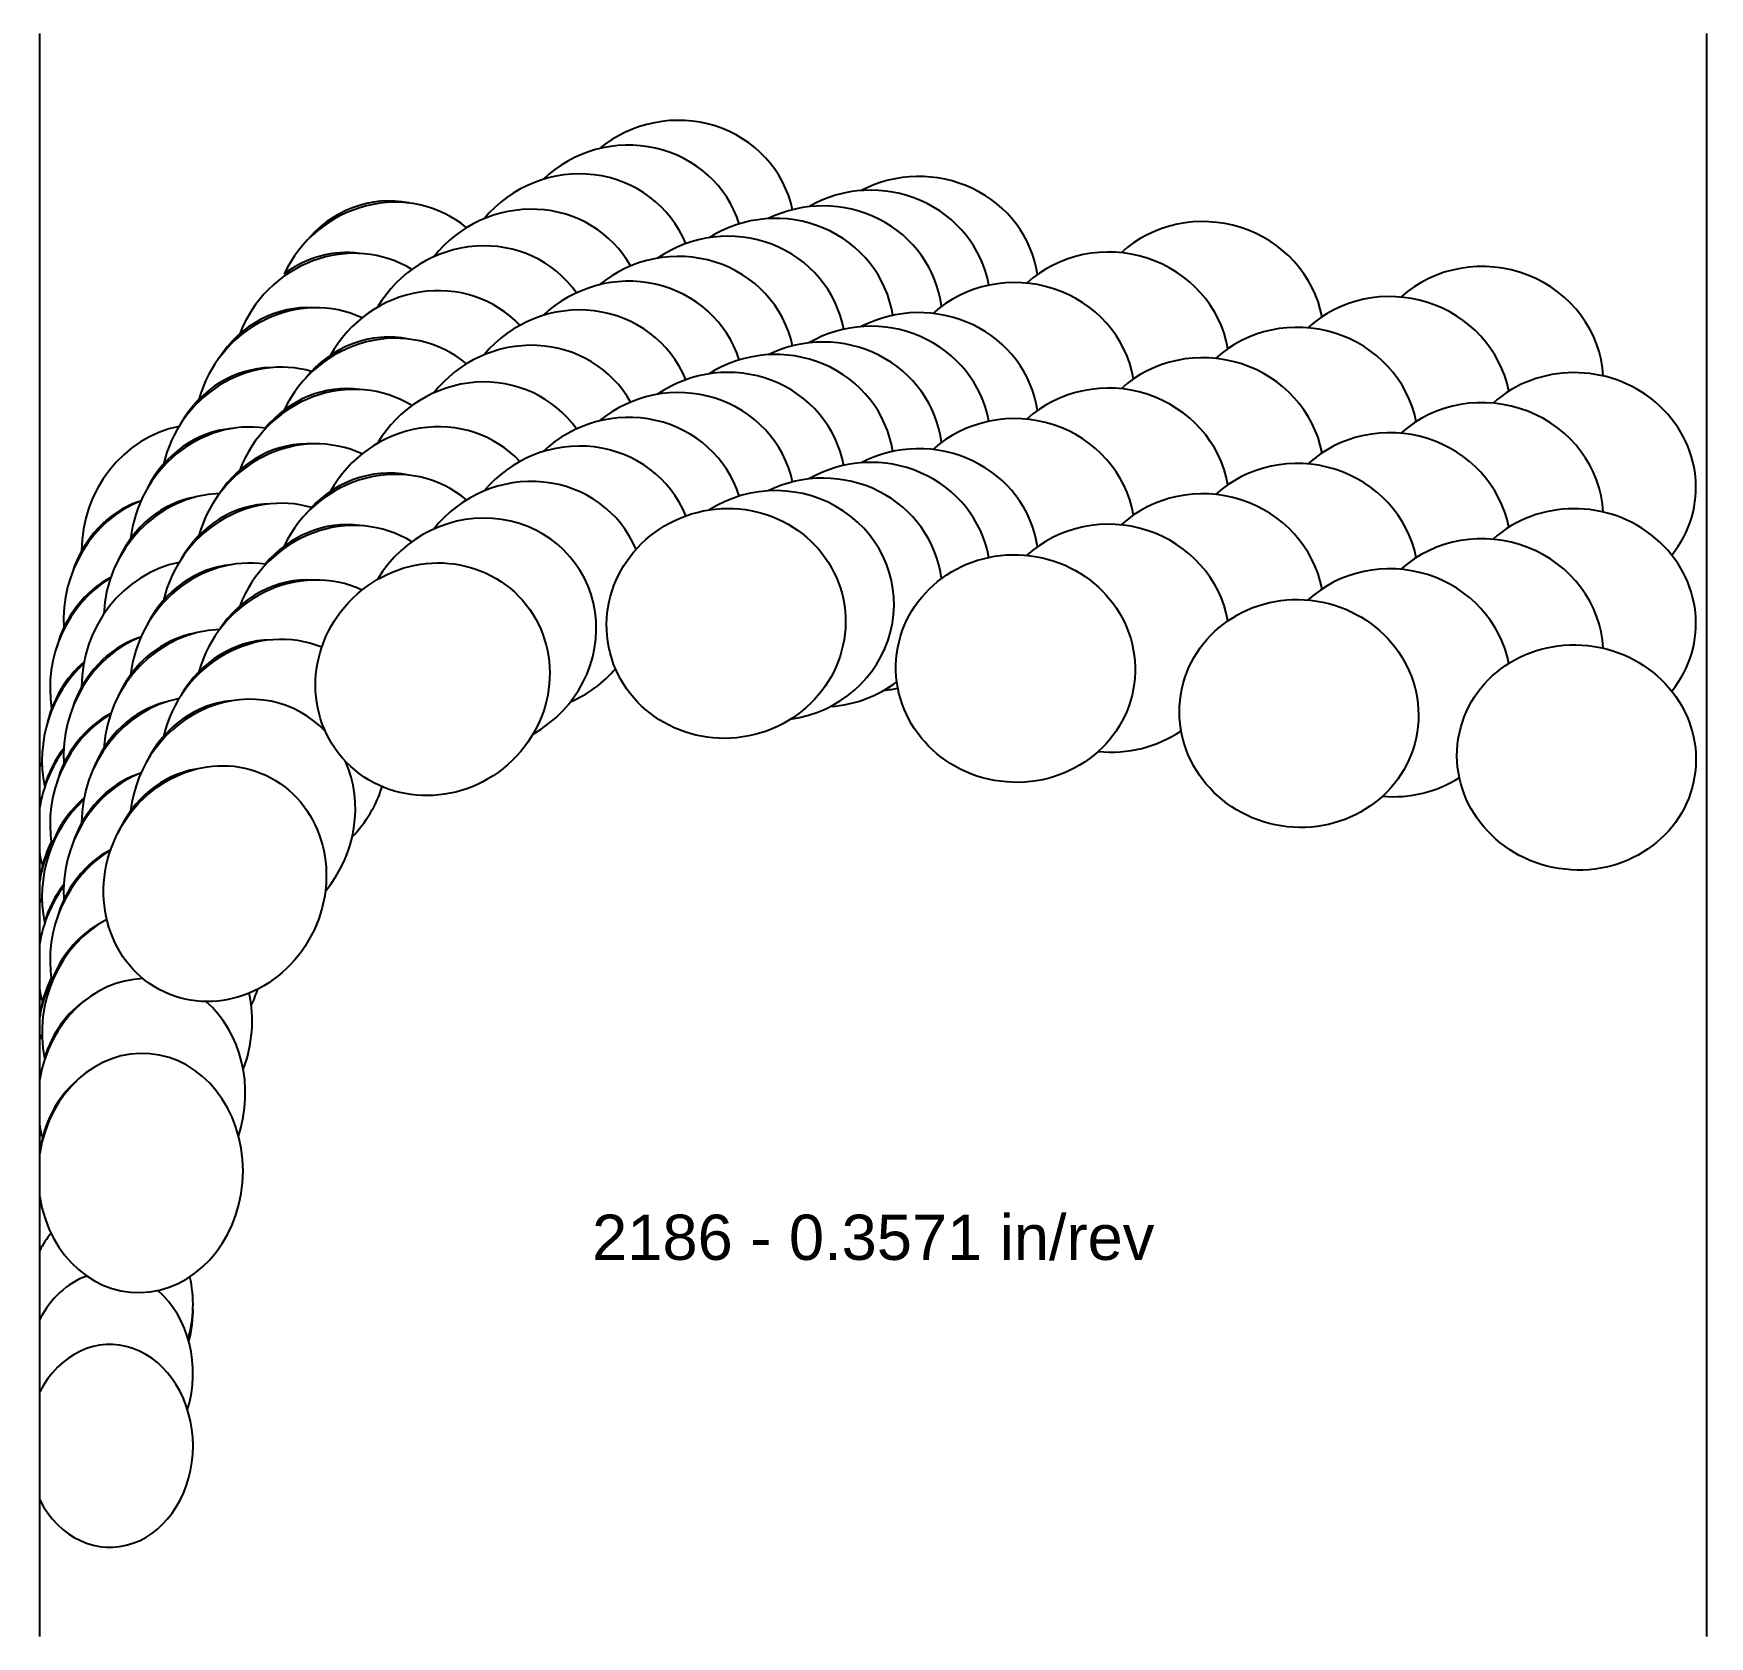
# Model space of a CAD drawing. Header units: inches. Extents: x -4.39 to 0.01, y -2.69 to 1.52.
import ezdxf
from ezdxf.enums import TextEntityAlignment as Align

# ---------------------------------------------------------------- set-up
doc = ezdxf.new("R2010")
doc.units = ezdxf.units.IN
doc.header["$MEASUREMENT"] = 0
for name, color, linetype, true_color in [('Blade_1', 30, 'Continuous', 0xff7f00), ('Blade_2', 7, 'Continuous', 0xcccc00), ('Blade_3', 7, 'Continuous', 0x00cc00), ('Blade_4', 7, 'Continuous', 0x00cccc), ('Blade_5', 7, 'Continuous', 0x0066cc), ('Blade_6', 190, 'Continuous', 0x7f00ff)]:
    doc.layers.add(name, color=color, linetype=linetype, true_color=true_color)
doc.layers.add('Gage_Line', color=7, linetype='Continuous')
doc.styles.get("Standard").update_dxf_attribs({"font": 'arial.ttf'})

msp = doc.modelspace()

# ---------------------------------------------------------------- linework, layer by layer
at = {"layer": 'Blade_1'}
for centre, major_axis, ratio, start_param, end_param in [((-2.573708, 0.682561), (0.307761, 0.062282), 0.95884938, 6.26748297, 8.27351528), ((-1.814105, 0.564229), (0.313, -0.025044), 0.95078467, 6.52102387, 8.69221819), ((-3.34391, 0.53611), (0.236009, 0.207113), 0.95036359, 6.31689464, 8.21713092), ((-1.070303, 0.446299), (0.310134, -0.04912), 0.95105653, 6.62319072, 8.77507684), ((-2.573708, 0.325461), (0.307761, 0.062282), 0.95884938, 6.26748297, 8.27351528), ((-0.342001, 0.330999), (0.310134, -0.04912), 0.93969264, 5.78210006, 8.77501299), ((-3.34391, 0.17901), (0.236009, 0.207113), 0.95036359, 6.31689464, 8.21713092), ((-1.814105, 0.207129), (0.313, -0.025044), 0.95078467, 6.52102387, 8.69221819), ((-1.070303, 0.089199), (0.310134, -0.04912), 0.95105653, 6.62319072, 8.77507684), ((-3.915112, -0.00006), (0.133418, 0.284246), 0.91488843, 6.71645475, 8.28366973), ((-3.953157, 0.044624), (0.126441, 0.234027), 0.87837854, 0.59861767, 1.66686766), ((-0.342001, -0.026101), (0.310134, -0.04912), 0.93969264, 5.78210006, 8.77501299), ((-3.915112, -0.35716), (0.133418, 0.284246), 0.91488843, 6.71645475, 8.26494918), ((-3.953157, -0.312476), (0.126441, 0.234027), 0.87837854, 0.59861767, 1.66686766), ((-3.953157, -0.669576), (0.126441, 0.234027), 0.87837854, 0.59861767, 1.66686766), ((-4.110412, -0.759356), (0.017985, 0.313485), 0.85642332, 7.40397845, 7.73794759), ((-4.161125, -0.734836), (0.024705, 0.26485), 0.81006969, 1.13318225, 1.53850361), ((-4.110412, -1.116456), (0.017985, 0.313485), 0.85642332, 7.40397845, 7.73794759), ((-4.161125, -1.091936), (0.024705, 0.26485), 0.81006969, 1.13318225, 1.53850361), ((-4.110412, -1.473556), (0.017985, 0.313485), 0.85642332, 1.82060559, 7.73794759), ((-4.161125, -1.449036), (0.024705, 0.26485), 0.81006969, 0.68524448, 1.53850361), ((-4.190513, -1.83249), (0, 0.266), 0.81915209, 4.39364527, 4.73804808), ((-4.190513, -2.18959), (0, 0.266), 0.81915209, 2.13187732, 7.2929012)]:
    msp.add_ellipse(centre, major_axis=major_axis, ratio=ratio, start_param=start_param, end_param=end_param, dxfattribs=at)
for centre, major_axis, ratio in [((-2.573708, -0.031639), (0.307761, 0.062282), 0.95884938), ((-3.34391, -0.17809), (0.236009, 0.207113), 0.95036359), ((-1.814105, -0.149971), (0.313, -0.025044), 0.95078467), ((-1.070303, -0.267901), (0.310134, -0.04912), 0.95105653), ((-0.342001, -0.383201), (0.310134, -0.04912), 0.93969264), ((-3.915112, -0.71426), (0.133418, 0.284246), 0.91488843)]:
    msp.add_ellipse(centre, major_axis=major_axis, ratio=ratio, dxfattribs=at)
at = {"layer": 'Blade_2'}
for centre, major_axis, ratio, start_param, end_param in [((-2.446707, 0.729657), (0.311639, 0.038433), 0.95931184, 6.31236259, 8.3147308), ((-3.22321, 0.654976), (0.253562, 0.185208), 0.95099602, 6.26498858, 8.28023256), ((-2.446707, 0.372557), (0.311639, 0.038433), 0.95931184, 6.31236259, 8.3147308), ((-3.22321, 0.297876), (0.253562, 0.185208), 0.95099602, 6.26498858, 8.28023256), ((-3.842412, 0.174975), (0.149592, 0.276076), 0.92494281, 6.61071983, 8.26648428), ((-3.877583, 0.222298), (0.141025, 0.225539), 0.89047829, 0.58840901, 1.68023039), ((-2.446707, 0.015457), (0.311639, 0.038433), 0.95931184, 4.729803, 8.3147308), ((-3.22321, -0.059224), (0.253562, 0.185208), 0.95099602, 4.5862261, 8.28023256), ((-3.842412, -0.182125), (0.149592, 0.276076), 0.92494281, 6.61071983, 8.26648428), ((-3.877583, -0.134802), (0.141025, 0.225539), 0.89047829, 0.58840901, 1.68023039), ((-3.842412, -0.539225), (0.149592, 0.276076), 0.92494281, 5.98833001, 8.26648428), ((-3.877583, -0.491902), (0.141025, 0.225539), 0.89047829, 0.58840901, 1.68023039), ((-4.107712, -0.562481), (0.042666, 0.311088), 0.864945, 7.28900535, 7.8165371), ((-4.156688, -0.533552), (0.046124, 0.26197), 0.81986709, 0.99595337, 1.4284221), ((-3.842412, -0.539225), (0.149592, 0.276076), 0.92494281, 4.49478059, 5.67279764), ((-4.107712, -0.562481), (0.042666, 0.311088), 0.864945, 8.20593898, 8.31415192), ((-4.107712, -0.919581), (0.042666, 0.311088), 0.864945, 7.28900535, 7.8165371), ((-4.156688, -0.890652), (0.046124, 0.26197), 0.81986709, 0.99595337, 1.4284221), ((-4.107712, -1.276681), (0.042666, 0.311088), 0.864945, 6.42650566, 7.8165371), ((-4.107712, -0.919581), (0.042666, 0.311088), 0.864945, 8.20593898, 8.31415192), ((-4.156688, -1.247752), (0.046124, 0.26197), 0.81986709, 0.6601018, 1.4284221), ((-4.107712, -1.276681), (0.042666, 0.311088), 0.864945, 4.5061288, 5.77108984), ((-4.107712, -1.276681), (0.042666, 0.311088), 0.864945, 8.20593898, 8.31415192), ((-4.190513, -1.999205), (0, 0.266), 0.81915209, 6.56624153, 7.2929012), ((-4.190513, -1.999205), (0, 0.266), 0.81915209, 4.34640714, 5.66851285)]:
    msp.add_ellipse(centre, major_axis=major_axis, ratio=ratio, start_param=start_param, end_param=end_param, dxfattribs=at)
at = {"layer": 'Blade_3'}
for centre, major_axis, ratio, start_param, end_param in [((-3.098009, 0.752302), (0.269301, 0.161471), 0.95162599, 6.25418248, 8.23435105), ((-2.320207, 0.764032), (0.313823, 0.010547), 0.95478558, 6.36913967, 8.2951114), ((-1.566105, 0.643957), (0.310947, -0.043684), 0.95104261, 6.58270695, 8.75730494), ((-0.827602, 0.526947), (0.310134, -0.04912), 0.95105653, 6.61928295, 8.77705456), ((-2.320207, 0.406932), (0.313823, 0.010547), 0.95478558, 6.36913967, 8.2951114), ((-3.098009, 0.395202), (0.269301, 0.161471), 0.95162599, 6.25418248, 8.23435105), ((-3.759711, 0.33278), (0.16735, 0.265688), 0.9315029, 6.5438286, 8.21068769), ((-3.791839, 0.382462), (0.15629, 0.215243), 0.89840903, 0.5873085, 1.6977636), ((-1.566105, 0.286857), (0.310947, -0.043684), 0.95104261, 6.58270695, 8.75730494), ((-0.827602, 0.169847), (0.310134, -0.04912), 0.95105653, 6.61928295, 8.77705456), ((-2.320207, 0.049832), (0.313823, 0.010547), 0.95478558, 6.36913967, 8.2951114), ((-3.098009, 0.038102), (0.269301, 0.161471), 0.95162599, 6.14493541, 8.23435105), ((-3.759711, -0.02432), (0.16735, 0.265688), 0.9315029, 6.5438286, 8.21068769), ((-3.791839, 0.025362), (0.15629, 0.215243), 0.89840903, 0.5873085, 1.6977636), ((-1.566105, -0.070243), (0.310947, -0.043684), 0.95104261, 6.58270695, 8.75730494), ((-0.827602, -0.187253), (0.310134, -0.04912), 0.95105653, 6.61928295, 8.77705456), ((-3.759711, -0.38142), (0.16735, 0.265688), 0.9315029, 6.44598266, 8.21068769), ((-3.791839, -0.331738), (0.15629, 0.215243), 0.89840903, 0.5873085, 1.6977636), ((-4.093212, -0.376347), (0.06218, 0.307782), 0.87327198, 7.15828167, 8.29607533), ((-4.140496, -0.343988), (0.063148, 0.258396), 0.82948016, 0.84501425, 1.5998387), ((-3.098009, 0.038102), (0.269301, 0.161471), 0.95162599, 4.57674397, 5.04962137), ((-2.320207, 0.049832), (0.313823, 0.010547), 0.95478558, 4.74651042, 5.34896883), ((-1.566105, -0.070243), (0.310947, -0.043684), 0.95104261, 4.74667782, 5.48198195), ((-0.827602, -0.187253), (0.310134, -0.04912), 0.95105653, 4.7866785, 5.46623301), ((-3.759711, -0.38142), (0.16735, 0.265688), 0.9315029, 4.4928142, 4.9853903), ((-4.093212, -0.733447), (0.06218, 0.307782), 0.87327198, 7.15828167, 8.29607533), ((-4.140496, -0.701088), (0.063148, 0.258396), 0.82948016, 0.84501425, 1.5998387), ((-4.093212, -1.090547), (0.06218, 0.307782), 0.87327198, 6.90374678, 8.29607533), ((-4.140496, -1.058188), (0.063148, 0.258396), 0.82948016, 0.64482631, 1.5998387), ((-4.093212, -1.090547), (0.06218, 0.307782), 0.87327198, 4.52375408, 5.17646624), ((-4.190513, -1.818841), (0, 0.266), 0.81915209, 7.07300818, 7.2929012), ((-4.190513, -1.818841), (0, 0.266), 0.81915209, 4.36650354, 4.98987021)]:
    msp.add_ellipse(centre, major_axis=major_axis, ratio=ratio, start_param=start_param, end_param=end_param, dxfattribs=at)
at = {"layer": 'Blade_4'}
for centre, major_axis, ratio, start_param, end_param in [((-2.969309, 0.844682), (0.280523, 0.141077), 0.95716751, 6.20674292, 8.28278403), ((-2.193707, 0.805271), (0.31399, 0.002538), 0.95517121, 6.44423032, 8.39042729), ((-3.667711, 0.4892), (0.184541, 0.254049), 0.93783366, 6.46396136, 8.23343317), ((-3.69664, 0.54109), (0.170965, 0.203782), 0.90612041, 0.58463248, 1.71775413), ((-2.969309, 0.487582), (0.280523, 0.141077), 0.95716751, 6.20674292, 8.28278403), ((-2.193707, 0.448171), (0.31399, 0.002538), 0.95517121, 6.44423032, 8.39042729), ((-3.667711, 0.1321), (0.184541, 0.254049), 0.93783366, 6.46396136, 8.23343317), ((-3.69664, 0.18399), (0.170965, 0.203782), 0.90612041, 0.58463248, 1.71775413), ((-2.969309, 0.130482), (0.280523, 0.141077), 0.95716751, 6.20674292, 8.28278403), ((-2.193707, 0.091071), (0.31399, 0.002538), 0.95517121, 6.44423032, 8.39042729), ((-4.111767, -0.14949), (0.078149, 0.254261), 0.84792817, 0.68974812, 1.61209327), ((-3.667711, -0.225), (0.184541, 0.254049), 0.93783366, 6.46396136, 8.23343317), ((-3.69664, -0.17311), (0.170965, 0.203782), 0.90612041, 0.58463248, 1.71775413), ((-4.066412, -0.185189), (0.078417, 0.304051), 0.88910623, 7.01687953, 8.30735961), ((-2.969309, 0.130482), (0.280523, 0.141077), 0.95716751, 4.6055592, 4.61020261), ((-2.193707, 0.091071), (0.31399, 0.002538), 0.95517121, 4.81530509, 4.93200673), ((-4.066412, -0.542289), (0.078417, 0.304051), 0.88910623, 7.01687953, 8.30735961), ((-4.111767, -0.50659), (0.078149, 0.254261), 0.84792817, 0.68974812, 1.61209327), ((-4.066412, -0.899389), (0.078417, 0.304051), 0.88910623, 7.01687953, 8.30735961), ((-4.111767, -0.86369), (0.078149, 0.254261), 0.84792817, 0.68974812, 1.61209327), ((-4.066412, -0.899389), (0.078417, 0.304051), 0.88910623, 4.49266306, 4.64012612)]:
    msp.add_ellipse(centre, major_axis=major_axis, ratio=ratio, start_param=start_param, end_param=end_param, dxfattribs=at)
at = {"layer": 'Blade_5'}
for centre, major_axis, ratio, start_param, end_param in [((-2.838209, 0.920793), (0.292544, 0.11408), 0.9577629, 6.21928787, 8.25798294), ((-2.067106, 0.842662), (0.313897, -0.008039), 0.95026348, 6.44971922, 8.38317215), ((-1.318204, 0.723695), (0.310134, -0.04912), 0.95105653, 6.61404239, 8.77535572), ((-3.567111, 0.632642), (0.201016, 0.241223), 0.94390669, 6.41661559, 8.20454739), ((-3.5927, 0.686459), (0.184926, 0.191202), 0.91358471, 0.58568992, 1.40145747), ((-0.584802, 0.607494), (0.310134, -0.04912), 0.94551859, 6.48339142, 8.77194014), ((-2.838209, 0.563693), (0.292544, 0.11408), 0.9577629, 6.21928787, 8.25798294), ((-2.067106, 0.485562), (0.313897, -0.008039), 0.95026348, 6.44971922, 8.38317215), ((-1.318204, 0.366595), (0.310134, -0.04912), 0.95105653, 6.61404239, 8.77535572), ((-3.567111, 0.275542), (0.201016, 0.241223), 0.94390669, 6.41661559, 8.20454739), ((-3.5927, 0.329359), (0.184926, 0.191202), 0.91358471, 0.58568992, 1.65859833), ((-0.584802, 0.250394), (0.310134, -0.04912), 0.94551859, 6.48339142, 8.77194014), ((-2.838209, 0.206593), (0.292544, 0.11408), 0.9577629, 6.21928787, 8.25798294), ((-2.067106, 0.128462), (0.313897, -0.008039), 0.95026348, 6.44971922, 8.38317215), ((-1.318204, 0.009495), (0.310134, -0.04912), 0.95105653, 6.61404239, 8.77535572), ((-4.027512, -0.001228), (0.097678, 0.298421), 0.89679211, 6.92359431, 8.27301021), ((-4.070656, 0.037639), (0.094917, 0.248489), 0.85693268, 0.61717266, 1.63327536), ((-3.567111, -0.081558), (0.201016, 0.241223), 0.94390669, 6.41661559, 8.20454739), ((-3.5927, -0.027741), (0.184926, 0.191202), 0.91358471, 0.58568992, 1.65859833), ((-0.584802, -0.106706), (0.310134, -0.04912), 0.94551859, 6.48339142, 8.77194014), ((-4.027512, -0.358328), (0.097678, 0.298421), 0.89679211, 6.92359431, 8.27301021), ((-4.070656, -0.319461), (0.094917, 0.248489), 0.85693268, 0.61717266, 1.63327536), ((-4.027512, -0.715428), (0.097678, 0.298421), 0.89679211, 6.92359431, 8.27301021), ((-4.070656, -0.676561), (0.094917, 0.248489), 0.85693268, 0.61717266, 1.63327536)]:
    msp.add_ellipse(centre, major_axis=major_axis, ratio=ratio, start_param=start_param, end_param=end_param, dxfattribs=at)
at = {"layer": 'Blade_6'}
for centre, major_axis, ratio, start_param, end_param in [((-2.706008, 0.986499), (0.302035, 0.085854), 0.95832473, 6.22006881, 8.28343159), ((-3.45881, 0.768157), (0.221054, 0.223005), 0.94452264, 6.36087471, 8.21324815), ((-3.48099, 0.823733), (0.200262, 0.175075), 0.91418088, 0.59893742, 1.77061696), ((-2.706008, 0.629399), (0.302035, 0.085854), 0.95832473, 6.22006881, 8.28343159), ((-3.45881, 0.411057), (0.221054, 0.223005), 0.94452264, 6.36087471, 8.21324815), ((-3.48099, 0.466633), (0.200262, 0.175075), 0.91418088, 0.59893742, 1.77061696), ((-2.706008, 0.272299), (0.302035, 0.085854), 0.95832473, 6.22006881, 8.28343159), ((-3.976912, 0.180587), (0.116652, 0.291528), 0.90427371, 6.81187765, 8.27230602), ((-3.45881, 0.053957), (0.221054, 0.223005), 0.94452264, 6.36087471, 8.21324815), ((-3.48099, 0.109533), (0.200262, 0.175075), 0.91418088, 0.59893742, 1.77061696), ((-3.976912, -0.176513), (0.116652, 0.291528), 0.90427371, 6.81187765, 8.27230602), ((-3.976912, -0.533613), (0.116652, 0.291528), 0.90427371, 6.81187765, 8.27230602), ((-4.017621, -0.491747), (0.111382, 0.241558), 0.86574304, 0.60848924, 1.65348655), ((-4.190513, -0.548569), (0, 0.266), 0.81915209, 7.24368338, 7.2929012), ((-4.190513, -0.905669), (0, 0.266), 0.81915209, 7.24368338, 7.2929012), ((-4.190513, -1.262769), (0, 0.266), 0.81915209, 7.24368338, 7.2929012)]:
    msp.add_ellipse(centre, major_axis=major_axis, ratio=ratio, start_param=start_param, end_param=end_param, dxfattribs=at)
at = {"layer": 'Gage_Line'}
for p, q in [((-4.375, -2.68959), (-4.375, 1.516174)), ((0, -2.68959), (0, 1.516174))]:
    msp.add_line(p, q, dxfattribs=at)

# ---------------------------------------------------------------- texts
msp.add_text('2186 - 0.3571 in/rev', height=0.11875).set_placement((-2.1875, -1.642192), align=Align.MIDDLE_CENTER)

doc.saveas('drawing.dxf')
